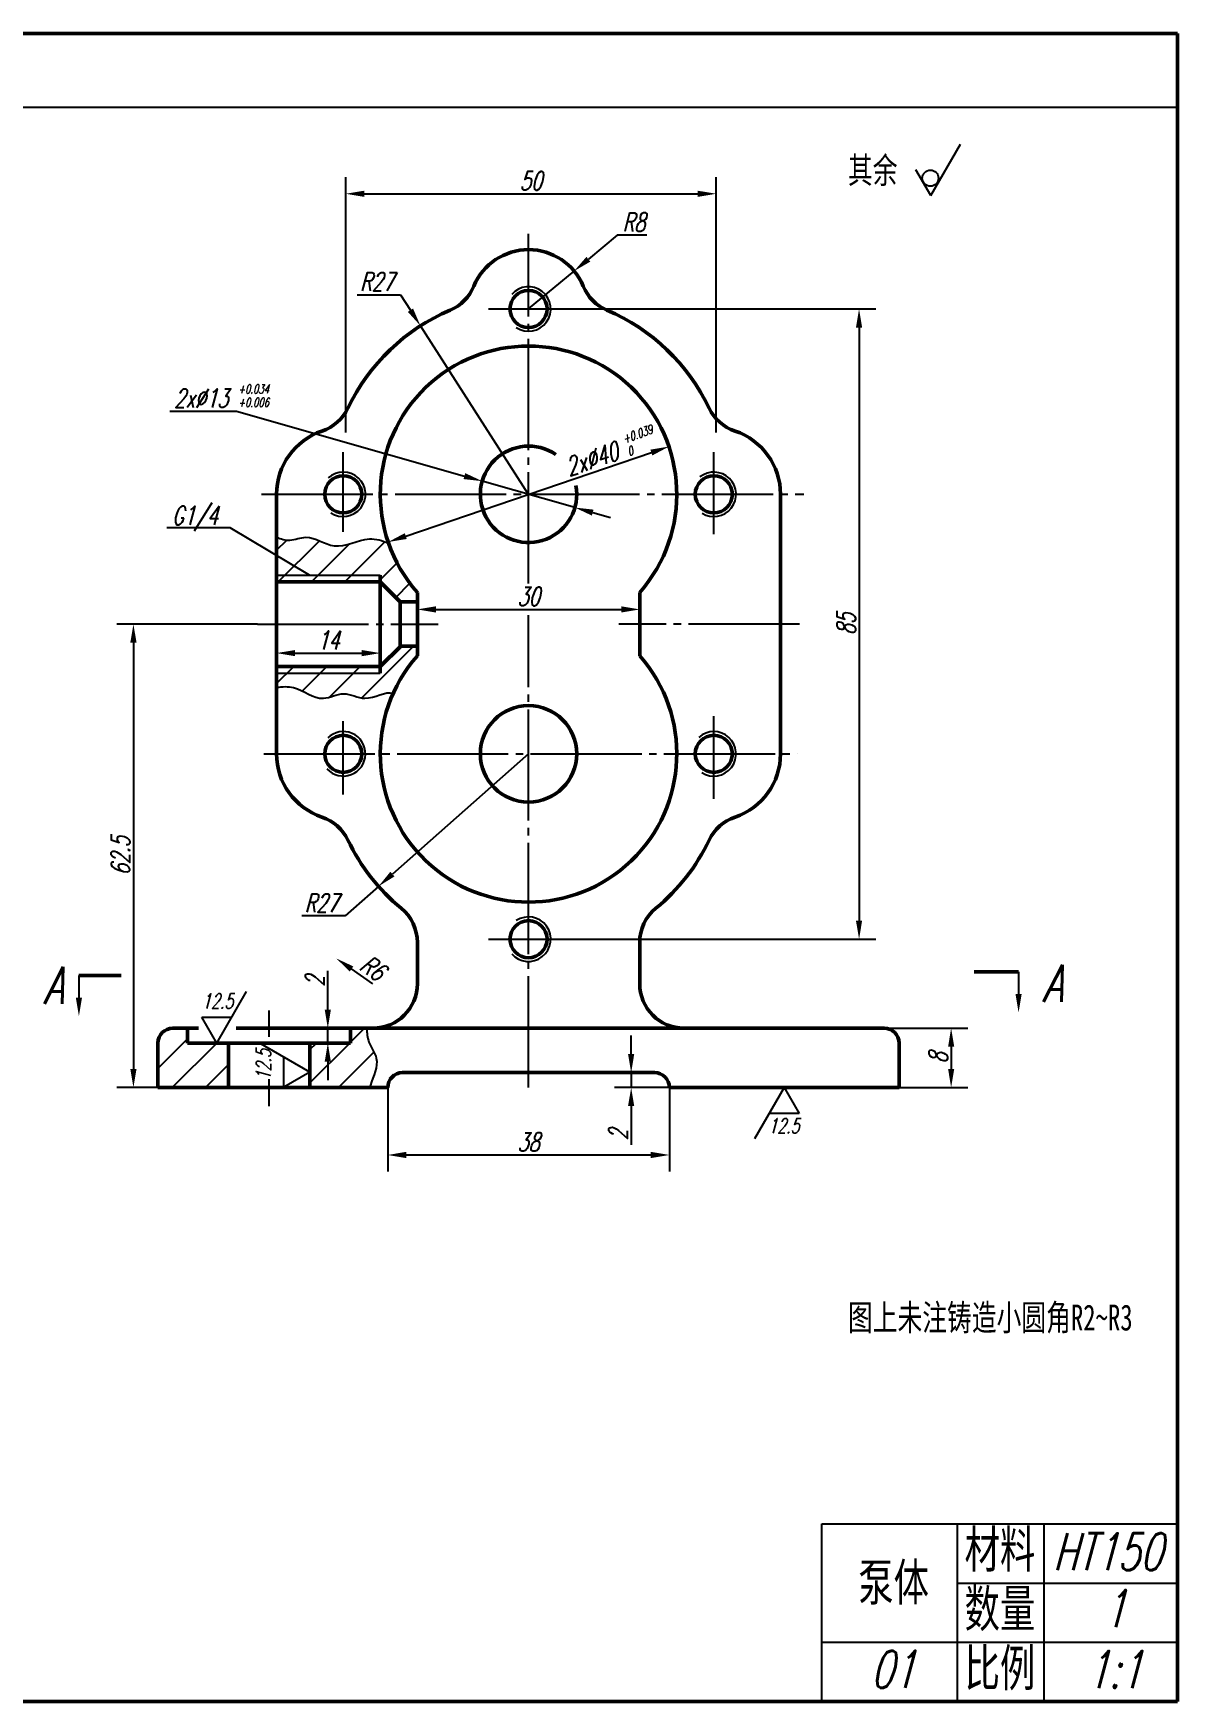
# Model space of a CAD drawing. Header units: millimetres. Extents: x -523 to 2163, y -1202 to 919.
# Drawn here: x 2005 to 2159.4, y -410.1 to -185.1 of the extents above; entities that cross this region are included whole.
import ezdxf

# ---------------------------------------------------------------- set-up
doc = ezdxf.new("R2010")
doc.units = ezdxf.units.MM
doc.header["$PDMODE"] = 33
doc.header["$PDSIZE"] = 1.5
doc.linetypes.add('myCENTER', pattern=[18, 15, -1, 1, -1])
for name, color, linetype, lineweight in [('中心线', 7, 'myCENTER', 25), ('剖面线', 7, 'Continuous', 25), ('尺寸', 7, 'Continuous', 25), ('标注', 7, 'Continuous', 25), ('标题文字', 7, 'Continuous', 25), ('粗实线', 7, 'Continuous', 50), ('细实线', 7, 'Continuous', 25)]:
    doc.layers.add(name, color=color, linetype=linetype, lineweight=lineweight)
doc.styles.add('上下偏差3.5', font='txt.shx', dxfattribs={"width": 0.7, "oblique": 15, "height": 3.5})
doc.styles.add('字母标注-2.5号', font='txt.shx', dxfattribs={"width": 0.7, "oblique": 15, "height": 2.5})
doc.styles.add('字母标注-3.5号', font='txt.shx', dxfattribs={"width": 0.7, "oblique": 15, "height": 3.5})
doc.styles.add('尺寸文字1-2.5号', font='txt.shx', dxfattribs={"width": 0.7, "oblique": 15, "height": 2.5})
doc.styles.add('标题汉字1-5号', font='SimSun.ttf', dxfattribs={"width": 0.7, "height": 5})
doc.styles.add('标题汉字2-3.5号', font='SimSun.ttf', dxfattribs={"width": 0.7, "height": 3.5})
doc.dimstyles.new('ISO-25', dxfattribs={"dimtxt": 3.5, "dimasz": 2.5, "dimexe": 2.25, "dimexo": 0, "dimgap": 0.5, "dimtad": 1, "dimdsep": 46, "dimtxsty": '尺寸文字1-2.5号', "dimcen": 2.5, "dimadec": 0, "dimazin": 0, "dimtfac": 1, "dimtmove": 0, "dimatfit": 2, "dimfxl": 0, "dimarcsym": 0})
doc.dimstyles.new('水平标注25', dxfattribs={"dimtxt": 2.5, "dimasz": 2.5, "dimexe": 2, "dimexo": 0, "dimgap": 0.5, "dimtad": 1, "dimtih": 1, "dimtoh": 1, "dimdec": 0, "dimzin": 0, "dimdsep": 46, "dimtxsty": '尺寸文字1-2.5号', "dimcen": 0, "dimadec": 0, "dimazin": 0, "dimtfac": 1, "dimtdec": 0, "dimtmove": 1, "dimatfit": 2, "dimfxl": 0, "dimtolj": 1, "dimtzin": 0, "dimarcsym": 0})
pattern_1 = [(45, (742.7384, -400.4376), (-2.245064, 2.245064), [])]

# ---------------------------------------------------------------- blocks, each defined once
blk = doc.blocks.new('*D2')
at = {"layer": 'Defpoints', "color": 0}
for p in [(2035.23, -264.79), (2018.5, -327.29), (2021.81, -327.29)]:
    blk.add_point(p, dxfattribs=at)
at = {"layer": '尺寸', "color": 0, "lineweight": -2}
for p, q in [((2035.23, -264.79), (2016.25, -264.79)), ((2018.5, -267.29), (2018.5, -324.79)), ((2021.81, -327.29), (2016.25, -327.29))]:
    blk.add_line(p, q, dxfattribs=at)
at = {"layer": '尺寸', "color": 0}
for points in [[(2018.08, -267.29), (2018.92, -267.29), (2018.5, -264.79)], [(2018.08, -324.79), (2018.92, -324.79), (2018.5, -327.29)]]:
    blk.add_solid(points, dxfattribs=at)
at = {"layer": '尺寸', "color": 0, "insert": (2016.75, -296.04), "char_height": 2.5, "attachment_point": 5, "rotation": 90, "style": '尺寸文字1-2.5号'}
blk.add_mtext('62.5', dxfattribs=at)
blk = doc.blocks.new('*D20')
at = {"layer": 'Defpoints', "color": 0}
for p in [(2097.14, -206.75), (2047.14, -238.97), (2097.14, -238.97)]:
    blk.add_point(p, dxfattribs=at)
at = {"layer": '尺寸', "color": 0, "lineweight": -2}
for p, q in [((2047.14, -238.97), (2047.14, -204.5)), ((2097.14, -238.97), (2097.14, -204.5)), ((2049.64, -206.75), (2094.64, -206.75))]:
    blk.add_line(p, q, dxfattribs=at)
at = {"layer": '尺寸', "color": 0}
for points in [[(2049.64, -206.34), (2049.64, -207.17), (2047.14, -206.75)], [(2094.64, -206.34), (2094.64, -207.17), (2097.14, -206.75)]]:
    blk.add_solid(points, dxfattribs=at)
at = {"layer": '尺寸', "color": 0, "insert": (2072.14, -205), "char_height": 2.5, "attachment_point": 5, "style": '尺寸文字1-2.5号'}
blk.add_mtext('50', dxfattribs=at)
blk = doc.blocks.new('*D21')
at = {"layer": 'Defpoints', "color": 0}
for p in [(2077.96, -217.18), (2071.81, -222.29)]:
    blk.add_point(p, dxfattribs=at)
at = {"layer": '尺寸', "color": 0, "lineweight": -2}
for p, q in [((2083.79, -212.34), (2079.89, -215.58)), ((2087.76, -212.34), (2083.79, -212.34)), ((2071.81, -222.29), (2077.96, -217.18))]:
    blk.add_line(p, q, dxfattribs=at)
at = {"layer": '尺寸', "color": 0}
blk.add_solid([(2079.62, -215.26), (2080.15, -215.9), (2077.96, -217.18)], dxfattribs=at)
at = {"layer": '尺寸', "color": 0, "insert": (2086.02, -210.59), "char_height": 2.5, "attachment_point": 5, "style": '尺寸文字1-2.5号'}
blk.add_mtext('\\A1;R8', dxfattribs=at)
blk = doc.blocks.new('*D22')
at = {"layer": 'Defpoints', "color": 0}
for p in [(2078.05, -222.29), (2078.05, -307.29), (2116.41, -307.29)]:
    blk.add_point(p, dxfattribs=at)
at = {"layer": '尺寸', "color": 0, "lineweight": -2}
for p, q in [((2078.05, -222.29), (2118.66, -222.29)), ((2116.41, -224.79), (2116.41, -304.79)), ((2078.05, -307.29), (2118.66, -307.29))]:
    blk.add_line(p, q, dxfattribs=at)
at = {"layer": '尺寸', "color": 0}
for points in [[(2115.99, -224.79), (2116.82, -224.79), (2116.41, -222.29)], [(2115.99, -304.79), (2116.82, -304.79), (2116.41, -307.29)]]:
    blk.add_solid(points, dxfattribs=at)
at = {"layer": '尺寸', "color": 0, "insert": (2114.66, -264.79), "char_height": 2.5, "attachment_point": 5, "rotation": 90, "style": '尺寸文字1-2.5号'}
blk.add_mtext('85', dxfattribs=at)
blk = doc.blocks.new('*D23')
at = {"layer": 'Defpoints', "color": 0}
for p in [(2065.56, -245.51), (2078.06, -249.07)]:
    blk.add_point(p, dxfattribs=at)
at = {"layer": '尺寸', "color": 0, "lineweight": -2}
for p, q in [((2023.41, -236.08), (2032.39, -236.08)), ((2032.39, -236.08), (2063.15, -244.83)), ((2078.06, -249.07), (2065.56, -245.51)), ((2080.47, -249.75), (2082.87, -250.43))]:
    blk.add_line(p, q, dxfattribs=at)
at = {"layer": '尺寸', "color": 0}
for points in [[(2063.27, -244.43), (2063.04, -245.23), (2065.56, -245.51)], [(2080.58, -249.35), (2080.35, -250.15), (2078.06, -249.07)]]:
    blk.add_solid(points, dxfattribs=at)
at = {"layer": '尺寸', "color": 0, "insert": (2027.65, -234.33), "char_height": 2.5, "attachment_point": 5, "style": '尺寸文字1-2.5号'}
blk.add_mtext('\\A1;2x%%C13', dxfattribs=at)
blk = doc.blocks.new('*D24')
at = {"layer": 'Defpoints', "color": 0}
for p in [(2090.75, -240.85), (2052.87, -253.72)]:
    blk.add_point(p, dxfattribs=at)
at = {"layer": '尺寸', "color": 0, "lineweight": -2}
blk.add_line((2055.24, -252.92), (2088.38, -241.66), dxfattribs=at)
at = {"layer": '尺寸', "color": 0}
for points in [[(2088.25, -241.26), (2088.51, -242.05), (2090.75, -240.85)], [(2055.11, -252.53), (2055.37, -253.31), (2052.87, -253.72)]]:
    blk.add_solid(points, dxfattribs=at)
at = {"layer": '尺寸', "color": 0, "insert": (2080.36, -242.53), "char_height": 2.5, "attachment_point": 5, "rotation": 18.7713, "style": '尺寸文字1-2.5号'}
blk.add_mtext('2x%%C40', dxfattribs=at)
blk = doc.blocks.new('*D25')
at = {"layer": 'Defpoints', "color": 0}
for p in [(2117.81, -319.29), (2121.81, -327.29), (2128.83, -327.29)]:
    blk.add_point(p, dxfattribs=at)
at = {"layer": '尺寸', "color": 0, "lineweight": -2}
for p, q in [((2117.81, -319.29), (2131.08, -319.29)), ((2128.83, -321.79), (2128.83, -324.79)), ((2121.81, -327.29), (2131.08, -327.29))]:
    blk.add_line(p, q, dxfattribs=at)
at = {"layer": '尺寸', "color": 0}
for points in [[(2128.42, -321.79), (2129.25, -321.79), (2128.83, -319.29)], [(2128.42, -324.79), (2129.25, -324.79), (2128.83, -327.29)]]:
    blk.add_solid(points, dxfattribs=at)
at = {"layer": '尺寸', "color": 0, "insert": (2127.08, -323.29), "char_height": 2.5, "attachment_point": 5, "rotation": 90, "style": '尺寸文字1-2.5号'}
blk.add_mtext('8', dxfattribs=at)
blk = doc.blocks.new('*D26')
at = {"layer": 'Defpoints', "color": 0}
for p in [(2088.81, -325.29), (2085.66, -327.29), (2090.81, -327.29)]:
    blk.add_point(p, dxfattribs=at)
at = {"layer": '尺寸', "color": 0, "lineweight": -2}
for p, q in [((2085.66, -322.79), (2085.66, -320.29)), ((2088.81, -325.29), (2083.41, -325.29)), ((2085.66, -325.29), (2085.66, -327.29)), ((2090.81, -327.29), (2083.41, -327.29)), ((2085.66, -329.79), (2085.66, -335.01))]:
    blk.add_line(p, q, dxfattribs=at)
at = {"layer": '尺寸', "color": 0}
for points in [[(2085.24, -322.79), (2086.07, -322.79), (2085.66, -325.29)], [(2085.24, -329.79), (2086.07, -329.79), (2085.66, -327.29)]]:
    blk.add_solid(points, dxfattribs=at)
at = {"layer": '尺寸', "color": 0, "insert": (2083.91, -333.65), "char_height": 2.5, "attachment_point": 5, "rotation": 90, "style": '尺寸文字1-2.5号'}
blk.add_mtext('2', dxfattribs=at)
blk = doc.blocks.new('*D27')
at = {"layer": 'Defpoints', "color": 0}
for p in [(2044.73, -319.29), (2047.81, -319.29), (2047.69, -321.29)]:
    blk.add_point(p, dxfattribs=at)
at = {"layer": '尺寸', "color": 0, "lineweight": -2}
for p, q in [((2044.73, -316.79), (2044.73, -311.56)), ((2047.81, -319.29), (2042.48, -319.29)), ((2044.73, -321.29), (2044.73, -319.29)), ((2047.69, -321.29), (2042.48, -321.29)), ((2044.73, -323.79), (2044.73, -326.29))]:
    blk.add_line(p, q, dxfattribs=at)
at = {"layer": '尺寸', "color": 0}
for points in [[(2044.31, -316.79), (2045.14, -316.79), (2044.73, -319.29)], [(2044.31, -323.79), (2045.14, -323.79), (2044.73, -321.29)]]:
    blk.add_solid(points, dxfattribs=at)
at = {"layer": '尺寸', "color": 0, "insert": (2042.98, -312.93), "char_height": 2.5, "attachment_point": 5, "rotation": 90, "style": '尺寸文字1-2.5号'}
blk.add_mtext('2', dxfattribs=at)
blk = doc.blocks.new('*D28')
at = {"layer": 'Defpoints', "color": 0}
for p in [(2052.81, -327.29), (2090.81, -327.29), (2090.81, -336.39)]:
    blk.add_point(p, dxfattribs=at)
at = {"layer": '尺寸', "color": 0, "lineweight": -2}
for p, q in [((2052.81, -327.29), (2052.81, -338.64)), ((2090.81, -327.29), (2090.81, -338.64)), ((2055.31, -336.39), (2088.31, -336.39))]:
    blk.add_line(p, q, dxfattribs=at)
at = {"layer": '尺寸', "color": 0}
for points in [[(2055.31, -335.97), (2055.31, -336.81), (2052.81, -336.39)], [(2088.31, -335.97), (2088.31, -336.81), (2090.81, -336.39)]]:
    blk.add_solid(points, dxfattribs=at)
at = {"layer": '尺寸', "color": 0, "insert": (2071.81, -334.64), "char_height": 2.5, "attachment_point": 5, "style": '尺寸文字1-2.5号'}
blk.add_mtext('38', dxfattribs=at)
blk = doc.blocks.new('*D29')
at = {"layer": 'Defpoints', "color": 0}
for p in [(2071.81, -282.29), (2051.57, -300.16)]:
    blk.add_point(p, dxfattribs=at)
at = {"layer": '尺寸', "color": 0, "lineweight": -2}
for p, q in [((2071.81, -282.29), (2053.44, -298.5)), ((2051.57, -300.16), (2047.05, -304.15)), ((2047.05, -304.15), (2041.21, -304.15))]:
    blk.add_line(p, q, dxfattribs=at)
at = {"layer": '尺寸', "color": 0}
blk.add_solid([(2053.17, -298.19), (2053.72, -298.82), (2051.57, -300.16)], dxfattribs=at)
at = {"layer": '尺寸', "color": 0, "insert": (2043.88, -302.4), "char_height": 2.5, "attachment_point": 5, "style": '尺寸文字1-2.5号'}
blk.add_mtext('R27', dxfattribs=at)
blk = doc.blocks.new('*D30')
at = {"layer": 'Defpoints', "color": 0}
for p in [(2045.87, -309.88), (2050.81, -313.29)]:
    blk.add_point(p, dxfattribs=at)
at = {"layer": '尺寸', "color": 0, "lineweight": -2}
blk.add_line((2050.81, -313.29), (2047.93, -311.3), dxfattribs=at)
at = {"layer": '尺寸', "color": 0}
blk.add_solid([(2048.17, -310.96), (2047.69, -311.64), (2045.87, -309.88)], dxfattribs=at)
at = {"layer": '尺寸', "color": 0, "insert": (2050.8, -311.16), "char_height": 2.5, "attachment_point": 5, "rotation": 325.3446, "style": '尺寸文字1-2.5号'}
blk.add_mtext('R6', dxfattribs=at)
blk = doc.blocks.new('*D31')
at = {"layer": 'Defpoints', "color": 0}
for p in [(2057.23, -224.56), (2071.81, -247.29)]:
    blk.add_point(p, dxfattribs=at)
at = {"layer": '尺寸', "color": 0, "lineweight": -2}
for p, q in [((2048.69, -220.36), (2054.53, -220.36)), ((2054.53, -220.36), (2055.88, -222.46)), ((2071.81, -247.29), (2057.23, -224.56))]:
    blk.add_line(p, q, dxfattribs=at)
at = {"layer": '尺寸', "color": 0}
blk.add_solid([(2056.23, -222.23), (2055.53, -222.68), (2057.23, -224.56)], dxfattribs=at)
at = {"layer": '尺寸', "color": 0, "insert": (2051.36, -218.61), "char_height": 2.5, "attachment_point": 5, "style": '尺寸文字1-2.5号'}
blk.add_mtext('\\A1;R27', dxfattribs=at)
blk = doc.blocks.new('*D32')
at = {"layer": 'Defpoints', "color": 0}
for p in [(2086.81, -262.81), (2056.81, -264.79), (2086.81, -264.79)]:
    blk.add_point(p, dxfattribs=at)
at = {"layer": '尺寸', "color": 0, "lineweight": -2}
for p, q in [((2056.81, -264.79), (2056.81, -260.56)), ((2086.81, -264.79), (2086.81, -260.56)), ((2059.31, -262.81), (2084.31, -262.81))]:
    blk.add_line(p, q, dxfattribs=at)
at = {"layer": '尺寸', "color": 0}
for points in [[(2059.31, -262.39), (2059.31, -263.23), (2056.81, -262.81)], [(2084.31, -262.39), (2084.31, -263.23), (2086.81, -262.81)]]:
    blk.add_solid(points, dxfattribs=at)
at = {"layer": '尺寸', "color": 0, "insert": (2071.81, -261.06), "char_height": 2.5, "attachment_point": 5, "style": '尺寸文字1-2.5号'}
blk.add_mtext('30', dxfattribs=at)
blk = doc.blocks.new('*D33')
at = {"layer": 'Defpoints', "color": 0}
for p in [(2051.81, -268.7), (2037.81, -270.49), (2051.81, -270.49)]:
    blk.add_point(p, dxfattribs=at)
at = {"layer": '尺寸', "color": 0, "lineweight": -2}
for p, q in [((2037.81, -270.49), (2037.81, -266.45)), ((2051.81, -270.49), (2051.81, -266.45)), ((2040.31, -268.7), (2049.31, -268.7))]:
    blk.add_line(p, q, dxfattribs=at)
at = {"layer": '尺寸', "color": 0}
for points in [[(2040.31, -268.29), (2040.31, -269.12), (2037.81, -268.7)], [(2049.31, -268.29), (2049.31, -269.12), (2051.81, -268.7)]]:
    blk.add_solid(points, dxfattribs=at)
at = {"layer": '尺寸', "color": 0, "insert": (2044.81, -266.95), "char_height": 2.5, "attachment_point": 5, "style": '尺寸文字1-2.5号'}
blk.add_mtext('14', dxfattribs=at)

msp = doc.modelspace()

# ---------------------------------------------------------------- hatches: boundary and pattern name
at = {"layer": '剖面线'}
h = msp.add_hatch(dxfattribs=at)
h.set_pattern_fill('ANSI31', color=256, style=0)
h.set_pattern_definition(pattern_1)
edge = h.paths.add_edge_path()
edge.add_spline(control_points=[(2052.934, -253.898), (2052.081, -253.515), (2049.689, -252.82), (2045.797, -255.264), (2042.382, -252.511), (2039.674, -253.708), (2038.389, -253.315), (2037.81, -253.037)], knot_values=[1.6158403, 1.6158403, 1.6158403, 1.6158403, 4.3509265, 9.2051978, 13.1562341, 15.383671, 17.2673785, 17.2673785, 17.2673785, 17.2673785], degree=3, periodic=0)
edge.add_line((2037.81, -253.037), (2037.81, -258.188))
edge.add_line((2037.81, -258.188), (2051.81, -258.188))
edge.add_line((2051.81, -258.188), (2051.81, -259.088))
edge.add_line((2051.81, -259.088), (2054.51, -261.788))
edge.add_line((2054.51, -261.788), (2056.81, -261.788))
edge.add_line((2056.81, -261.788), (2056.81, -260.517))
edge.add_arc((2071.81, -247.288), 20, 199.29792, 221.40962, ccw=False)
h.paths.add_polyline_path([(2051.81, -258.188), (2037.81, -258.188), (2037.81, -259.088), (2051.81, -259.088)], flags=17)
h.paths.add_polyline_path([(2051.81, -270.488), (2037.81, -270.488), (2037.81, -271.388), (2051.81, -271.388)], flags=17)
edge = h.paths.add_edge_path()
edge.add_line((2056.81, -269.059), (2056.81, -267.788))
edge.add_line((2056.81, -267.788), (2054.576, -267.788))
edge.add_line((2054.576, -267.788), (2051.81, -270.488))
edge.add_line((2051.81, -270.488), (2051.81, -271.388))
edge.add_line((2051.81, -271.388), (2037.81, -271.388))
edge.add_line((2037.81, -271.388), (2037.81, -273.364))
edge.add_spline(control_points=[(2037.81, -273.364), (2038.593, -273.205), (2040.763, -273.076), (2043.608, -275.603), (2046.926, -273.608), (2049.955, -275.575), (2052.498, -273.793), (2053.562, -274.103)], knot_values=[2.0748474, 2.0748474, 2.0748474, 2.0748474, 4.4317112, 8.6930437, 11.4843672, 14.4236618, 18.3086413, 18.3086413, 18.3086413, 18.3086413], degree=3, periodic=0)
edge.add_arc((2071.81, -282.288), 20, 138.59038, 155.84016, ccw=False)
h = msp.add_hatch(dxfattribs=at)
h.set_pattern_fill('ANSI31', color=256, style=0)
h.set_pattern_definition(pattern_1)
h.paths.add_polyline_path([(2025.81, -321.288), (2025.81, -319.288), (2023.81, -319.288, 0.4142136), (2021.81, -321.288), (2021.81, -327.288), (2031.31, -327.288), (2031.31, -321.288)])
edge = h.paths.add_edge_path()
edge.add_spline(control_points=[(2050.374, -327.288), (2050.406, -327.184), (2050.836, -325.856), (2051.942, -323.676), (2050.129, -321.346), (2049.987, -319.932), (2050.005, -319.288)], knot_values=[1.8579328, 1.8579328, 1.8579328, 1.8579328, 2.1751124, 5.8990735, 8.2972884, 10.2104641, 10.2104641, 10.2104641, 10.2104641], degree=3, periodic=0)
edge.add_line((2050.005, -319.288), (2047.81, -319.288))
edge.add_line((2047.81, -319.288), (2047.81, -321.288))
edge.add_line((2047.81, -321.288), (2042.31, -321.288))
edge.add_line((2042.31, -321.288), (2042.31, -327.288))
edge.add_line((2042.31, -327.288), (2050.374, -327.288))

# ---------------------------------------------------------------- linework, layer by layer
at = {"layer": '中心线'}
for p, q in [((2071.81, -259.31), (2071.81, -212.149)), ((2066.423, -222.288), (2078.048, -222.288)), ((2046.81, -252.335), (2046.81, -241.603)), ((2096.81, -252.667), (2096.81, -241.603)), ((2035.8, -247.288), (2108.954, -247.288)), ((2035.233, -264.788), (2059.618, -264.788)), ((2071.81, -327.288), (2071.81, -263.596)), ((2108.387, -264.788), (2084.002, -264.788)), ((2046.81, -287.781), (2046.81, -277.88)), ((2096.81, -288.347), (2096.81, -277.217)), ((2036.084, -282.288), (2108.103, -282.288)), ((2066.423, -307.288), (2078.048, -307.288)), ((2036.81, -320.451), (2036.81, -316.916)), ((2036.81, -329.798), (2036.81, -326.144))]:
    msp.add_line(p, q, dxfattribs=at)
at = {"layer": '尺寸'}
for p, q in [((2126.089, -207.006), (2130.093, -200.072)), ((2126.089, -207.006), (2124.069, -203.506)), ((2031.54, -251.811), (2023.022, -251.811)), ((2042.236, -258.188), (2031.54, -251.811)), ((2011.146, -312.185), (2011.146, -315.185)), ((2137.93, -311.678), (2137.93, -314.678)), ((2029.732, -321.288), (2033.736, -314.354)), ((2027.712, -317.788), (2031.753, -317.788)), ((2029.732, -321.288), (2027.712, -317.788)), ((2042.31, -325.202), (2035.376, -321.199)), ((2038.81, -327.223), (2038.81, -323.181)), ((2042.31, -325.202), (2038.81, -327.223)), ((2106.31, -327.288), (2102.307, -334.222)), ((2106.31, -327.288), (2108.331, -330.788)), ((2108.331, -330.788), (2104.289, -330.788))]:
    msp.add_line(p, q, dxfattribs=at)
msp.add_circle((2126.033, -204.644), 1.092, dxfattribs=at)
for points in [[(2137.514, -314.678), (2138.347, -314.678), (2137.93, -317.178)], [(2010.729, -315.185), (2011.562, -315.185), (2011.146, -317.685)]]:
    msp.add_solid(points, dxfattribs=at)
at = {"layer": '粗实线'}
for p, q in [((2159.393, -185.118), (1849.393, -185.118)), ((2159.393, -410.118), (2159.393, -185.118)), ((2037.81, -282.288), (2037.81, -247.288)), ((2105.81, -282.288), (2105.81, -247.288)), ((2051.81, -271.388), (2051.81, -258.188)), ((2037.81, -259.088), (2051.81, -259.088)), ((2051.81, -259.088), (2054.51, -261.788)), ((2056.81, -269.059), (2056.81, -260.517)), ((2086.81, -269.059), (2086.81, -260.517)), ((2054.51, -261.788), (2056.81, -261.788)), ((2054.51, -261.788), (2054.51, -267.852)), ((2054.576, -267.788), (2051.81, -270.488)), ((2054.576, -267.788), (2056.81, -267.788)), ((2037.81, -270.488), (2051.81, -270.488)), ((2056.81, -313.288), (2056.81, -307.744)), ((2086.81, -313.288), (2086.81, -307.744)), ((2011.146, -312.185), (2016.83, -312.185)), ((2131.955, -311.678), (2137.93, -311.678)), ((2023.81, -319.288), (2027.288, -319.288)), ((2025.81, -321.288), (2025.81, -319.288)), ((2032.353, -319.288), (2092.81, -319.288)), ((2047.81, -321.288), (2047.81, -319.288)), ((2092.81, -319.288), (2119.81, -319.288)), ((2021.81, -327.288), (2021.81, -321.288)), ((2025.81, -321.288), (2047.81, -321.288)), ((2031.31, -327.288), (2031.31, -321.288)), ((2042.31, -327.288), (2042.31, -321.288)), ((2121.81, -327.288), (2121.81, -321.288)), ((2054.81, -325.288), (2088.81, -325.288)), ((2021.81, -327.288), (2052.81, -327.288)), ((2052.81, -327.288), (2052.81, -327.288)), ((2090.81, -327.288), (2090.81, -327.288)), ((2090.81, -327.288), (2121.81, -327.288)), ((1849.393, -410.118), (2159.393, -410.118))]:
    msp.add_line(p, q, dxfattribs=at)
for centre, radius in [((2071.81, -222.288), 2.5), ((2046.81, -247.288), 2.5), ((2096.81, -247.288), 2.5), ((2071.81, -282.288), 6.5), ((2046.81, -282.288), 2.5), ((2096.81, -282.288), 2.5), ((2071.81, -307.288), 2.5)]:
    msp.add_circle(centre, radius, dxfattribs=at)
for centre, radius, start, end in [((2071.81, -222.288), 8, 22.51077, 157.48923), ((2058.877, -216.928), 6, 293.07392, 337.48923), ((2084.743, -216.928), 6, 202.51077, 246.92608), ((2071.81, -247.288), 27, 113.07392, 154.47858), ((2071.81, -247.288), 27, 25.52142, 66.92608), ((2071.81, -247.288), 20, 318.59038, 221.40962), ((2042.03, -233.07), 6, 288.58231, 334.47858), ((2101.59, -233.07), 6, 205.52142, 251.41769), ((2046.81, -247.288), 9, 108.58231, 180), ((2096.81, -247.288), 9, 360, 71.41769), ((2071.81, -247.288), 6.5, 55.56057, 10.4023), ((2071.81, -282.288), 20, 138.59038, 41.40962), ((2046.81, -282.288), 9, 180, 251.41769), ((2096.81, -282.288), 9, 288.58231, 0), ((2042.03, -296.506), 6, 25.52142, 71.41769), ((2101.59, -296.506), 6, 108.58231, 154.47858), ((2071.81, -282.288), 27, 205.52142, 230.4788), ((2071.81, -282.288), 27, 309.5212, 334.47858), ((2050.81, -307.744), 6, 0, 50.4788), ((2092.81, -307.744), 6, 129.5212, 180), ((2050.81, -313.288), 6, 270, 0), ((2092.81, -313.288), 6, 180, 270), ((2023.81, -321.288), 2, 90, 180), ((2119.81, -321.288), 2, 0, 90), ((2054.81, -327.288), 2, 90, 180), ((2088.81, -327.288), 2, 0, 90)]:
    msp.add_arc(centre, radius, start, end, dxfattribs=at)
at = {"layer": '细实线'}
for p, q in [((2159.393, -195.118), (1849.393, -195.118)), ((2037.81, -258.188), (2051.81, -258.188)), ((2037.81, -271.388), (2051.81, -271.388)), ((2111.393, -410.118), (2111.393, -386.118)), ((2111.393, -386.118), (2159.393, -386.118)), ((2129.711, -410.118), (2129.711, -386.118)), ((2141.393, -410.118), (2141.393, -386.118)), ((2129.711, -394.118), (2159.393, -394.118)), ((2111.393, -402.118), (2159.393, -402.118)), ((2111.393, -410.118), (2159.393, -410.118))]:
    msp.add_line(p, q, dxfattribs=at)
for centre, start, end in [((2071.81, -222.288), 236.69155, 139.2584), ((2046.81, -247.288), 236.18678, 132.46426), ((2096.81, -247.288), 238.01341, 128.77747), ((2046.81, -282.288), 222.80914, 134.45066), ((2096.81, -282.288), 237.39158, 132.66437), ((2071.81, -307.288), 220.7416, 123.30845)]:
    msp.add_arc(centre, 3, start, end, dxfattribs=at)
for points, knots in [([(2037.81, -253.037), (2038.389, -253.315), (2039.674, -253.708), (2042.382, -252.511), (2045.797, -255.264), (2049.689, -252.82), (2052.081, -253.515), (2052.934, -253.898)], [1.6158403, 1.6158403, 1.6158403, 1.6158403, 3.4995478, 5.7269847, 9.678021, 14.5322923, 17.2673785, 17.2673785, 17.2673785, 17.2673785]), ([(2037.81, -273.364), (2038.593, -273.205), (2040.763, -273.076), (2043.608, -275.603), (2046.926, -273.608), (2049.955, -275.575), (2052.498, -273.793), (2053.562, -274.103)], [2.0748474, 2.0748474, 2.0748474, 2.0748474, 4.4317112, 8.6930437, 11.4843672, 14.4236618, 18.3086413, 18.3086413, 18.3086413, 18.3086413]), ([(2050.005, -319.288), (2049.987, -319.932), (2050.129, -321.346), (2051.942, -323.676), (2050.836, -325.856), (2050.406, -327.184), (2050.374, -327.288)], [1.8579328, 1.8579328, 1.8579328, 1.8579328, 3.7711086, 6.1693234, 9.8932845, 10.2104641, 10.2104641, 10.2104641, 10.2104641])]:
    msp.add_open_spline(points, degree=3, knots=knots, dxfattribs=at)

# ---------------------------------------------------------------- texts
at = {"layer": '尺寸', "attachment_point": 1}
for s, insert, char_height, width, style in [('G1/4', (2023.699, -248.903), 2.5, 9.04317, '字母标注-2.5号'), ('A', (2006.33, -310.993), 5, 11.45431, '字母标注-2.5号'), ('A', (2141.157, -310.724), 5, 11.45431, '字母标注-2.5号'), ('12.5', (2027.765, -314.629), 2, 7.44072, '尺寸文字1-2.5号'), ('12.5', (2104.162, -331.461), 2, 7.44072, '尺寸文字1-2.5号'), ('{\\H1.429x;01}', (2117.99, -403.266), 3.5, 19.64589, '字母标注-3.5号')]:
    msp.add_mtext(s, dxfattribs=dict(at, insert=insert, char_height=char_height, width=width, style=style))
at = {"layer": '尺寸', "insert": (2035.043, -326.325), "char_height": 2.5, "width": 7.44072, "attachment_point": 1, "rotation": 90, "style": '尺寸文字1-2.5号'}
msp.add_mtext('{\\H0.8x;12.5}', dxfattribs=at)
at = {"layer": '标注', "char_height": 1.2, "width": 9.84343, "attachment_point": 1, "style": '上下偏差3.5'}
for s, insert in [('+0.034', (2032.618, -232.487)), ('+0.006', (2032.618, -234.295))]:
    msp.add_mtext(s, dxfattribs=dict(at, insert=insert))
at = {"layer": '标注', "width": 9.84343, "attachment_point": 1, "rotation": 20, "style": '上下偏差3.5'}
for s, insert, char_height in [('{\\H0.8x;+0.039}', (2084.361, -239.311), 1.5), ('0', (2084.98, -241.01), 1.2)]:
    msp.add_mtext(s, dxfattribs=dict(at, insert=insert, char_height=char_height))
at = {"layer": '标题文字', "width": 0.7}
for s, height, style, p in [('其余', 3.5, '标题汉字2-3.5号', (2114.912, -205.326)), ('图上未注铸造小圆角R2~R3', 3.5, '标题汉字2-3.5号', (2114.912, -360.06)), ('材料', 5, '标题汉字1-5号', (2130.646, -392.052)), ('泵体', 5, '标题汉字1-5号', (2116.3, -396.507)), ('数量', 5, '标题汉字1-5号', (2130.646, -400.052)), ('比例', 5, '标题汉字1-5号', (2130.646, -408.052))]:
    msp.add_text(s, height=height, dxfattribs=dict(at, style=style)).set_placement(p)
at = {"layer": '标题文字', "char_height": 5, "width": 21.09727, "attachment_point": 1, "style": '尺寸文字1-2.5号'}
for s, insert in [('HT150', (2142.591, -387.402)), ('1', (2149.412, -395.061)), ('1:1', (2147.123, -403.281))]:
    msp.add_mtext(s, dxfattribs=dict(at, insert=insert))

# ---------------------------------------------------------------- dimensions: what is measured, and where the dimension line sits
at = {"layer": '尺寸'}
for base, p1, p2, picture, middle in [((2097.139, -206.752), (2047.139, -238.974), (2097.139, -238.974), '*D20', (2072.139, -205.002)), ((2086.81, -262.81), (2056.81, -264.788), (2086.81, -264.788), '*D32', (2071.81, -261.06)), ((2051.81, -268.703), (2037.81, -270.488), (2051.81, -270.488), '*D33', (2044.81, -266.953)), ((2090.81, -336.389), (2052.81, -327.288), (2090.81, -327.288), '*D28', (2071.81, -334.639))]:
    dim = msp.add_linear_dim(base=base, p1=p1, p2=p2, dimstyle='ISO-25', dxfattribs=at)
    dim.commit()
    dim.dimension.update_dxf_attribs({"geometry": picture, "text_midpoint": middle})
for center, mpoint, dimstyle, picture, middle in [((2071.81, -222.288), (2077.964, -217.176), '水平标注25', '*D21', (2083.787, -212.338)), ((2050.81, -313.288), (2045.874, -309.876), 'ISO-25', '*D30', (2049.809, -312.596))]:
    dim = msp.add_radius_dim(center=center, mpoint=mpoint, dimstyle=dimstyle, dxfattribs=at)
    dim.commit()
    dim.dimension.update_dxf_attribs({"geometry": picture, "text_midpoint": middle, "dimtype": 164})
dim = msp.add_radius_dim(center=(2071.81, -247.288), mpoint=(2057.23, -224.563), dimstyle='水平标注25', dxfattribs=at)
dim.commit()
dim.dimension.update_dxf_attribs({"geometry": '*D31', "text_midpoint": (2051.361, -218.605)})
for base, p1, p2, picture, middle in [((2116.407, -307.288), (2078.048, -222.288), (2078.048, -307.288), '*D22', (2114.657, -264.788)), ((2044.728, -319.288), (2047.693, -321.288), (2047.81, -319.288), '*D27', (2042.978, -312.926)), ((2128.833, -327.288), (2117.81, -319.288), (2121.81, -327.288), '*D25', (2127.083, -323.288)), ((2085.656, -327.288), (2088.81, -325.288), (2090.81, -327.288), '*D26', (2083.906, -333.651))]:
    dim = msp.add_linear_dim(base=base, p1=p1, p2=p2, angle=90, dimstyle='ISO-25', dxfattribs=at)
    dim.commit()
    dim.dimension.update_dxf_attribs({"geometry": picture, "text_midpoint": middle})
dim = msp.add_diameter_dim_2p(p1=(2078.062, -249.066), p2=(2065.558, -245.511), text='2x%%C13', dimstyle='水平标注25', dxfattribs=at)
dim.commit()
dim.dimension.update_dxf_attribs({"geometry": '*D23', "text_midpoint": (2032.39, -236.081), "dimtype": 163})
dim = msp.add_diameter_dim_2p(p1=(2052.874, -253.724), p2=(2090.746, -240.852), text='2x%%C40', dimstyle='ISO-25', override={"dimtol": 1, "dimtp": 0.039, "dimtdec": 3}, dxfattribs=at)
dim.commit()
dim.dimension.update_dxf_attribs({"geometry": '*D24', "text_midpoint": (2080.921, -244.192), "dimtype": 163})
dim = msp.add_linear_dim(base=(2018.5, -327.288), p1=(2035.233, -264.788), p2=(2021.81, -327.288), angle=90, dimstyle='ISO-25', dxfattribs=at)
dim.commit()
dim.dimension.update_dxf_attribs({"geometry": '*D2', "text_midpoint": (2018.5, -296.038), "dimtype": 160})
dim = msp.add_radius_dim(center=(2071.81, -282.288), mpoint=(2051.569, -300.157), dimstyle='ISO-25', override={"dimtih": 1, "dimtoh": 1, "dimatfit": 2}, dxfattribs=at)
dim.commit()
dim.dimension.update_dxf_attribs({"geometry": '*D29', "text_midpoint": (2043.879, -304.15), "dimtype": 164})

doc.saveas('drawing.dxf')
